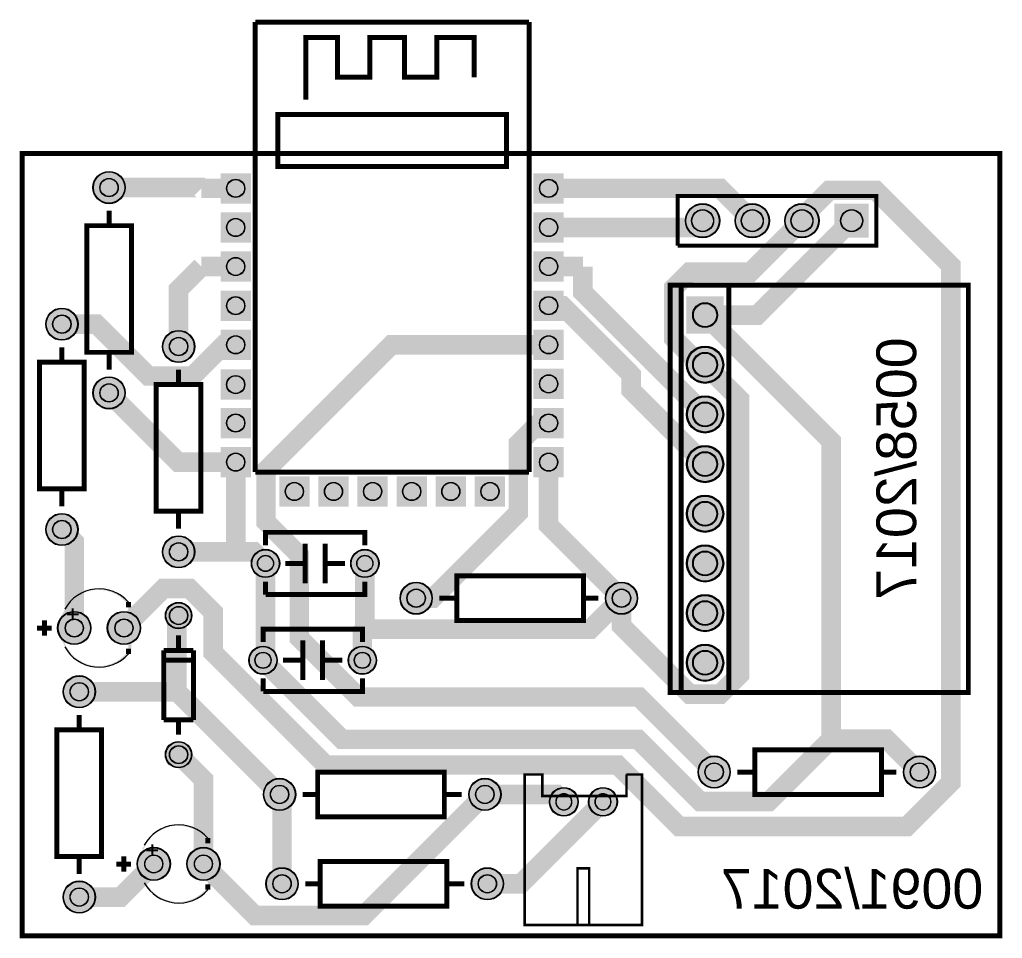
# Model space of a CAD drawing. Header units: millimetres. Extents: x -0.1 to 50.1, y -40.1 to 6.9.
import ezdxf

# ---------------------------------------------------------------- set-up
doc = ezdxf.new("R2010")
doc.units = ezdxf.units.MM
for name, color, linetype, true_color in [('BoardOutLine', 7, 'Continuous', 0xff00ff), ('BottomLayer', 7, 'Continuous', 0x0000ff), ('BottomSolderMaskLayer', 7, 'Continuous', 0xaa00ff), ('Document', 7, 'Continuous', 0xffffff), ('Multi-Layer', 7, 'Continuous', 0xc0c0c0), ('TopSilkLayer', 7, 'Continuous', 0xffcc00), ('TopSolderMaskLayer', 7, 'Continuous', 0x800080)]:
    doc.layers.add(name, color=color, linetype=linetype, true_color=true_color)
doc.styles.get("Standard").update_dxf_attribs({"font": 'arial.ttf'})

msp = doc.modelspace()

# ---------------------------------------------------------------- hatches: boundary and pattern name
at = {"layer": 'BottomSolderMaskLayer'}
for points in [[(3.619, -1.735, 1), (5.27, -1.735, 1)], [(10.148, -1), (11.698, -1), (11.698, -2.551), (10.148, -2.551)], [(26.148, -1), (27.698, -1), (27.698, -2.551), (26.148, -2.551)], [(10.148, -3), (11.698, -3), (11.698, -4.551), (10.148, -4.551)], [(26.148, -3), (27.698, -3), (27.698, -4.551), (26.148, -4.551)], [(33.923, -3.429, 1), (35.673, -3.429, 1)], [(36.463, -3.429, 1), (38.213, -3.429, 1)], [(39.003, -3.429, 1), (40.753, -3.429, 1)], [(43.293, -4.304), (41.543, -4.304), (41.543, -2.554), (43.293, -2.554)], [(10.148, -5), (11.698, -5), (11.698, -6.551), (10.148, -6.551)], [(26.148, -5), (27.698, -5), (27.698, -6.551), (26.148, -6.551)], [(10.148, -7), (11.698, -7), (11.698, -8.551), (10.148, -8.551)], [(26.148, -7), (27.698, -7), (27.698, -8.551), (26.148, -8.551)], [(35.876, -7.304), (35.876, -9.206), (33.974, -9.206), (33.974, -7.304)], [(1.206, -8.72, 1), (2.857, -8.72, 1)], [(7.175, -9.863, 1), (8.826, -9.863, 1)], [(10.148, -9), (11.698, -9), (11.698, -10.551), (10.148, -10.551)], [(26.148, -9), (27.698, -9), (27.698, -10.551), (26.148, -10.551)], [(33.974, -10.795, 1), (35.876, -10.795, 1)], [(10.147, -11.036), (11.697, -11.036), (11.697, -12.586), (10.147, -12.586)], [(26.148, -11), (27.698, -11), (27.698, -12.551), (26.148, -12.551)], [(3.619, -12.235, 1), (5.27, -12.235, 1)], [(33.974, -13.335, 1), (35.876, -13.335, 1)], [(10.148, -13), (11.698, -13), (11.698, -14.551), (10.148, -14.551)], [(26.148, -13), (27.698, -13), (27.698, -14.551), (26.148, -14.551)], [(10.148, -15), (11.698, -15), (11.698, -16.551), (10.148, -16.551)], [(26.148, -15), (27.698, -15), (27.698, -16.551), (26.148, -16.551)], [(33.974, -15.875, 1), (35.876, -15.875, 1)], [(13.147, -16.499), (14.698, -16.499), (14.698, -18.05), (13.147, -18.05)], [(15.148, -16.499), (16.699, -16.499), (16.699, -18.05), (15.148, -18.05)], [(17.147, -16.499), (18.698, -16.499), (18.698, -18.05), (17.147, -18.05)], [(19.148, -16.499), (20.699, -16.499), (20.699, -18.05), (19.148, -18.05)], [(21.149, -16.499), (22.7, -16.499), (22.7, -18.05), (21.149, -18.05)], [(23.147, -16.499), (24.698, -16.499), (24.698, -18.05), (23.147, -18.05)], [(33.974, -18.415, 1), (35.876, -18.415, 1)], [(1.206, -19.22, 1), (2.857, -19.22, 1)], [(7.175, -20.363, 1), (8.826, -20.363, 1)], [(33.974, -20.955, 1), (35.876, -20.955, 1)], [(11.721, -20.955, 1), (13.171, -20.955, 1)], [(16.801, -20.955, 1), (18.251, -20.955, 1)], [(19.324, -22.733, 1), (20.975, -22.733, 1)], [(29.825, -22.733, 1), (31.475, -22.733, 1)], [(33.974, -23.495, 1), (35.876, -23.495, 1)], [(7.325, -23.622, 1), (8.677, -23.622, 1)], [(1.816, -24.257, 1), (3.518, -24.257, 1)], [(4.356, -24.257, 1), (6.058, -24.257, 1)], [(33.974, -26.035, 1), (35.876, -26.035, 1)], [(11.594, -25.908, 1), (13.044, -25.908, 1)], [(16.674, -25.908, 1), (18.124, -25.908, 1)], [(2.095, -27.516, 1), (3.746, -27.516, 1)], [(7.325, -30.734, 1), (8.677, -30.734, 1)], [(34.565, -31.623, 1), (36.215, -31.623, 1)], [(45.065, -31.623, 1), (46.715, -31.623, 1)], [(12.339, -32.766, 1), (13.99, -32.766, 1)], [(22.84, -32.766, 1), (24.49, -32.766, 1)], [(26.965, -33.147, 1), (28.439, -33.147, 1)], [(28.965, -33.147, 1), (30.439, -33.147, 1)], [(5.88, -36.322, 1), (7.582, -36.322, 1)], [(8.42, -36.322, 1), (10.122, -36.322, 1)], [(12.467, -37.338, 1), (14.117, -37.338, 1)], [(22.967, -37.338, 1), (24.617, -37.338, 1)], [(2.095, -38.016, 1), (3.746, -38.016, 1)]]:
    msp.add_hatch(color=256, dxfattribs=at).paths.add_polyline_path(points)
at = {"layer": 'Document'}
for points in [[(3.937, -22.257), (3.873, -22.258), (3.81, -22.261), (3.746, -22.266), (3.683, -22.273), (3.619, -22.283), (3.557, -22.294), (3.494, -22.307), (3.432, -22.322), (3.371, -22.339), (3.31, -22.358), (3.25, -22.379), (3.19, -22.402), (3.131, -22.427), (3.074, -22.454), (3.017, -22.483), (2.96, -22.513), (2.905, -22.545), (2.851, -22.579), (2.798, -22.615), (2.747, -22.652), (2.696, -22.691), (2.647, -22.732), (2.599, -22.774), (2.553, -22.817), (2.507, -22.863), (2.464, -22.909), (2.422, -22.957), (2.381, -23.006), (2.342, -23.057), (2.305, -23.108), (2.269, -23.161), (2.235, -23.215), (2.203, -23.27), (2.173, -23.327), (2.144, -23.384), (2.117, -23.441), (2.092, -23.5), (2.069, -23.56), (2.048, -23.62), (2.029, -23.681), (2.012, -23.742), (1.997, -23.804), (1.984, -23.867), (1.973, -23.929), (1.963, -23.993), (1.956, -24.056), (1.951, -24.119), (1.948, -24.183), (1.947, -24.247), (1.947, -24.257), (2.007, -24.257), (2.007, -24.227), (2.008, -24.164), (2.011, -24.101), (2.016, -24.038), (2.024, -23.975), (2.033, -23.913), (2.044, -23.85), (2.057, -23.789), (2.073, -23.727), (2.09, -23.667), (2.109, -23.607), (2.131, -23.547), (2.154, -23.488), (2.179, -23.43), (2.206, -23.373), (2.235, -23.317), (2.266, -23.262), (2.298, -23.208), (2.332, -23.155), (2.368, -23.103), (2.406, -23.052), (2.445, -23.003), (2.486, -22.954), (2.528, -22.908), (2.572, -22.862), (2.618, -22.818), (2.664, -22.776), (2.713, -22.735), (2.762, -22.696), (2.813, -22.658), (2.865, -22.622), (2.918, -22.588), (2.972, -22.556), (3.027, -22.525), (3.083, -22.496), (3.14, -22.469), (3.198, -22.444), (3.257, -22.421), (3.317, -22.399), (3.377, -22.38), (3.437, -22.363), (3.499, -22.347), (3.56, -22.334), (3.623, -22.323), (3.685, -22.314), (3.748, -22.306), (3.811, -22.301), (3.874, -22.298), (3.937, -22.297)], [(3.937, -22.257), (4, -22.258), (4.063, -22.261), (4.126, -22.266), (4.189, -22.274), (4.252, -22.283), (4.314, -22.294), (4.376, -22.307), (4.437, -22.323), (4.498, -22.34), (4.558, -22.36), (4.617, -22.381), (4.676, -22.404), (4.734, -22.429), (4.791, -22.456), (4.847, -22.485), (4.903, -22.516), (4.957, -22.548), (5.01, -22.582), (5.062, -22.618), (5.113, -22.656), (5.162, -22.695), (5.21, -22.736), (5.257, -22.779), (5.303, -22.823), (5.437, -22.957), (5.437, -23.057), (5.303, -22.923), (5.258, -22.876), (5.212, -22.832), (5.165, -22.789), (5.116, -22.747), (5.066, -22.707), (5.015, -22.669), (4.962, -22.632), (4.908, -22.598), (4.853, -22.565), (4.797, -22.534), (4.74, -22.504), (4.682, -22.477), (4.623, -22.452), (4.563, -22.428), (4.503, -22.407), (4.442, -22.387), (4.38, -22.37), (4.318, -22.355), (4.255, -22.342), (4.192, -22.33), (4.129, -22.321), (4.065, -22.315), (4.001, -22.31), (3.937, -22.307)], [(5.577, -25.317), (5.577, -23.107), (5.437, -22.927), (5.437, -25.557)], [(2.287, -23.507), (2.887, -23.507), (2.887, -23.607), (2.287, -23.607)], [(2.537, -23.857), (2.537, -23.257), (2.637, -23.257), (2.637, -23.857)], [(3.942, -26.247), (3.878, -26.246), (3.815, -26.243), (3.751, -26.238), (3.688, -26.231), (3.624, -26.221), (3.562, -26.21), (3.499, -26.197), (3.437, -26.182), (3.376, -26.165), (3.315, -26.146), (3.255, -26.125), (3.195, -26.102), (3.136, -26.077), (3.079, -26.05), (3.022, -26.021), (2.965, -25.991), (2.91, -25.959), (2.856, -25.925), (2.803, -25.889), (2.752, -25.852), (2.701, -25.813), (2.652, -25.772), (2.604, -25.73), (2.558, -25.687), (2.512, -25.641), (2.469, -25.595), (2.427, -25.547), (2.386, -25.498), (2.347, -25.447), (2.31, -25.396), (2.274, -25.343), (2.24, -25.289), (2.208, -25.234), (2.178, -25.177), (2.149, -25.12), (2.122, -25.063), (2.097, -25.004), (2.074, -24.944), (2.053, -24.884), (2.034, -24.823), (2.017, -24.762), (2.002, -24.7), (1.989, -24.637), (1.978, -24.575), (1.968, -24.511), (1.961, -24.448), (1.956, -24.384), (1.953, -24.321), (1.952, -24.257), (1.952, -24.247), (2.012, -24.247), (2.012, -24.277), (2.013, -24.34), (2.016, -24.403), (2.021, -24.466), (2.029, -24.529), (2.038, -24.591), (2.049, -24.654), (2.062, -24.715), (2.078, -24.777), (2.095, -24.837), (2.114, -24.897), (2.136, -24.957), (2.159, -25.016), (2.184, -25.074), (2.211, -25.131), (2.24, -25.187), (2.271, -25.242), (2.303, -25.296), (2.337, -25.349), (2.373, -25.401), (2.411, -25.452), (2.45, -25.501), (2.491, -25.55), (2.533, -25.596), (2.577, -25.642), (2.623, -25.686), (2.669, -25.728), (2.718, -25.769), (2.767, -25.808), (2.818, -25.846), (2.87, -25.882), (2.923, -25.916), (2.977, -25.948), (3.032, -25.979), (3.088, -26.008), (3.145, -26.035), (3.203, -26.06), (3.262, -26.083), (3.322, -26.105), (3.382, -26.124), (3.442, -26.141), (3.504, -26.157), (3.565, -26.17), (3.628, -26.181), (3.69, -26.19), (3.753, -26.198), (3.816, -26.203), (3.879, -26.206), (3.942, -26.207)], [(3.937, -26.257), (4, -26.256), (4.063, -26.253), (4.126, -26.248), (4.189, -26.24), (4.252, -26.231), (4.314, -26.22), (4.376, -26.207), (4.437, -26.191), (4.498, -26.174), (4.558, -26.154), (4.617, -26.133), (4.676, -26.11), (4.734, -26.085), (4.791, -26.058), (4.847, -26.029), (4.903, -25.998), (4.957, -25.966), (5.01, -25.932), (5.062, -25.896), (5.113, -25.858), (5.162, -25.819), (5.21, -25.778), (5.257, -25.735), (5.303, -25.691), (5.437, -25.557), (5.437, -25.457), (5.303, -25.591), (5.258, -25.638), (5.212, -25.682), (5.165, -25.725), (5.116, -25.767), (5.066, -25.807), (5.015, -25.845), (4.962, -25.882), (4.908, -25.916), (4.853, -25.949), (4.797, -25.98), (4.74, -26.01), (4.682, -26.037), (4.623, -26.062), (4.563, -26.086), (4.503, -26.107), (4.442, -26.127), (4.38, -26.144), (4.318, -26.159), (4.255, -26.172), (4.192, -26.184), (4.129, -26.193), (4.065, -26.199), (4.001, -26.204), (3.937, -26.207)], [(8.001, -34.322), (7.937, -34.323), (7.874, -34.326), (7.81, -34.331), (7.747, -34.338), (7.683, -34.348), (7.621, -34.359), (7.558, -34.372), (7.496, -34.387), (7.435, -34.404), (7.374, -34.423), (7.314, -34.444), (7.254, -34.467), (7.195, -34.492), (7.138, -34.519), (7.081, -34.548), (7.024, -34.578), (6.969, -34.61), (6.915, -34.644), (6.862, -34.68), (6.811, -34.717), (6.76, -34.756), (6.711, -34.797), (6.663, -34.839), (6.617, -34.882), (6.571, -34.928), (6.528, -34.974), (6.486, -35.022), (6.445, -35.071), (6.406, -35.122), (6.369, -35.173), (6.333, -35.226), (6.299, -35.28), (6.267, -35.335), (6.237, -35.392), (6.208, -35.449), (6.181, -35.506), (6.156, -35.565), (6.133, -35.625), (6.112, -35.685), (6.093, -35.746), (6.076, -35.807), (6.061, -35.869), (6.048, -35.932), (6.037, -35.994), (6.027, -36.058), (6.02, -36.121), (6.015, -36.184), (6.012, -36.248), (6.011, -36.312), (6.011, -36.322), (6.071, -36.322), (6.071, -36.292), (6.072, -36.229), (6.075, -36.166), (6.08, -36.103), (6.088, -36.04), (6.097, -35.978), (6.108, -35.915), (6.121, -35.854), (6.137, -35.792), (6.154, -35.732), (6.173, -35.672), (6.195, -35.612), (6.218, -35.553), (6.243, -35.495), (6.27, -35.438), (6.299, -35.382), (6.33, -35.327), (6.362, -35.273), (6.396, -35.22), (6.432, -35.168), (6.47, -35.117), (6.509, -35.068), (6.55, -35.019), (6.592, -34.973), (6.636, -34.927), (6.682, -34.883), (6.728, -34.841), (6.777, -34.8), (6.826, -34.761), (6.877, -34.723), (6.929, -34.687), (6.982, -34.653), (7.036, -34.621), (7.091, -34.59), (7.147, -34.561), (7.204, -34.534), (7.262, -34.509), (7.321, -34.486), (7.381, -34.464), (7.441, -34.445), (7.501, -34.428), (7.563, -34.412), (7.624, -34.399), (7.687, -34.388), (7.749, -34.379), (7.812, -34.371), (7.875, -34.366), (7.938, -34.363), (8.001, -34.362)], [(8.001, -34.322), (8.064, -34.323), (8.127, -34.326), (8.19, -34.331), (8.253, -34.339), (8.316, -34.348), (8.378, -34.359), (8.44, -34.372), (8.501, -34.388), (8.562, -34.405), (8.622, -34.425), (8.681, -34.446), (8.74, -34.469), (8.798, -34.494), (8.855, -34.521), (8.911, -34.55), (8.967, -34.581), (9.021, -34.613), (9.074, -34.647), (9.126, -34.683), (9.177, -34.721), (9.226, -34.76), (9.274, -34.801), (9.321, -34.844), (9.367, -34.888), (9.501, -35.022), (9.501, -35.122), (9.367, -34.988), (9.322, -34.941), (9.276, -34.897), (9.229, -34.854), (9.18, -34.812), (9.13, -34.772), (9.079, -34.734), (9.026, -34.697), (8.972, -34.663), (8.917, -34.63), (8.861, -34.599), (8.804, -34.569), (8.746, -34.542), (8.687, -34.517), (8.627, -34.493), (8.567, -34.472), (8.506, -34.452), (8.444, -34.435), (8.382, -34.42), (8.319, -34.407), (8.256, -34.395), (8.193, -34.386), (8.129, -34.38), (8.065, -34.375), (8.001, -34.372)], [(9.641, -37.382), (9.641, -35.172), (9.501, -34.992), (9.501, -37.622)], [(6.351, -35.572), (6.951, -35.572), (6.951, -35.672), (6.351, -35.672)], [(6.601, -35.922), (6.601, -35.322), (6.701, -35.322), (6.701, -35.922)], [(8.006, -38.312), (7.942, -38.311), (7.879, -38.308), (7.815, -38.303), (7.752, -38.296), (7.688, -38.286), (7.626, -38.275), (7.563, -38.262), (7.501, -38.247), (7.44, -38.23), (7.379, -38.211), (7.319, -38.19), (7.259, -38.167), (7.2, -38.142), (7.143, -38.115), (7.086, -38.086), (7.029, -38.056), (6.974, -38.024), (6.92, -37.99), (6.867, -37.954), (6.816, -37.917), (6.765, -37.878), (6.716, -37.837), (6.668, -37.795), (6.622, -37.752), (6.576, -37.706), (6.533, -37.66), (6.491, -37.612), (6.45, -37.563), (6.411, -37.512), (6.374, -37.461), (6.338, -37.408), (6.304, -37.354), (6.272, -37.299), (6.242, -37.242), (6.213, -37.185), (6.186, -37.128), (6.161, -37.069), (6.138, -37.009), (6.117, -36.949), (6.098, -36.888), (6.081, -36.827), (6.066, -36.765), (6.053, -36.702), (6.042, -36.64), (6.032, -36.576), (6.025, -36.513), (6.02, -36.449), (6.017, -36.386), (6.016, -36.322), (6.016, -36.312), (6.076, -36.312), (6.076, -36.342), (6.077, -36.405), (6.08, -36.468), (6.085, -36.531), (6.093, -36.594), (6.102, -36.656), (6.113, -36.719), (6.126, -36.78), (6.142, -36.842), (6.159, -36.902), (6.178, -36.962), (6.2, -37.022), (6.223, -37.081), (6.248, -37.139), (6.275, -37.196), (6.304, -37.252), (6.335, -37.307), (6.367, -37.361), (6.401, -37.414), (6.437, -37.466), (6.475, -37.517), (6.514, -37.566), (6.555, -37.615), (6.597, -37.661), (6.641, -37.707), (6.687, -37.751), (6.733, -37.793), (6.782, -37.834), (6.831, -37.873), (6.882, -37.911), (6.934, -37.947), (6.987, -37.981), (7.041, -38.013), (7.096, -38.044), (7.152, -38.073), (7.209, -38.1), (7.267, -38.125), (7.326, -38.148), (7.386, -38.17), (7.446, -38.189), (7.506, -38.206), (7.568, -38.222), (7.629, -38.235), (7.692, -38.246), (7.754, -38.255), (7.817, -38.263), (7.88, -38.268), (7.943, -38.271), (8.006, -38.272)], [(8.001, -38.322), (8.064, -38.321), (8.127, -38.318), (8.19, -38.313), (8.253, -38.305), (8.316, -38.296), (8.378, -38.285), (8.44, -38.272), (8.501, -38.256), (8.562, -38.239), (8.622, -38.219), (8.681, -38.198), (8.74, -38.175), (8.798, -38.15), (8.855, -38.123), (8.911, -38.094), (8.967, -38.063), (9.021, -38.031), (9.074, -37.997), (9.126, -37.961), (9.177, -37.923), (9.226, -37.884), (9.274, -37.843), (9.321, -37.8), (9.367, -37.756), (9.501, -37.622), (9.501, -37.522), (9.367, -37.656), (9.322, -37.703), (9.276, -37.747), (9.229, -37.79), (9.18, -37.832), (9.13, -37.872), (9.079, -37.91), (9.026, -37.947), (8.972, -37.981), (8.917, -38.014), (8.861, -38.045), (8.804, -38.075), (8.746, -38.102), (8.687, -38.127), (8.627, -38.151), (8.567, -38.172), (8.506, -38.192), (8.444, -38.209), (8.382, -38.224), (8.319, -38.237), (8.256, -38.249), (8.193, -38.258), (8.129, -38.264), (8.065, -38.269), (8.001, -38.272)]]:
    msp.add_hatch(color=256, dxfattribs=at).paths.add_polyline_path(points)
at = {"layer": 'Multi-Layer'}
for points in [[(3.645, -1.735, 1), (5.245, -1.735, 1)], [(10.173, -1.025), (11.673, -1.025), (11.673, -2.525), (10.173, -2.525)], [(26.173, -1.025), (27.673, -1.025), (27.673, -2.525), (26.173, -2.525)], [(33.948, -3.429, 1), (35.648, -3.429, 1)], [(36.488, -3.429, 1), (38.188, -3.429, 1)], [(39.028, -3.429, 1), (40.728, -3.429, 1)], [(43.268, -4.279), (41.568, -4.279), (41.568, -2.579), (43.268, -2.579)], [(10.173, -3.025), (11.673, -3.025), (11.673, -4.525), (10.173, -4.525)], [(26.173, -3.025), (27.673, -3.025), (27.673, -4.525), (26.173, -4.525)], [(10.173, -5.025), (11.673, -5.025), (11.673, -6.525), (10.173, -6.525)], [(26.173, -5.025), (27.673, -5.025), (27.673, -6.525), (26.173, -6.525)], [(10.173, -7.025), (11.673, -7.025), (11.673, -8.525), (10.173, -8.525)], [(26.173, -7.025), (27.673, -7.025), (27.673, -8.525), (26.173, -8.525)], [(35.825, -7.355), (35.825, -9.155), (34.025, -9.155), (34.025, -7.355)], [(1.232, -8.72, 1), (2.832, -8.72, 1)], [(10.173, -9.025), (11.673, -9.025), (11.673, -10.525), (10.173, -10.525)], [(26.173, -9.025), (27.673, -9.025), (27.673, -10.525), (26.173, -10.525)], [(7.201, -9.863, 1), (8.801, -9.863, 1)], [(34.025, -10.795, 1), (35.825, -10.795, 1)], [(26.173, -11.025), (27.673, -11.025), (27.673, -12.525), (26.173, -12.525)], [(3.645, -12.235, 1), (5.245, -12.235, 1)], [(10.172, -11.061), (11.672, -11.061), (11.672, -12.561), (10.172, -12.561)], [(34.025, -13.335, 1), (35.825, -13.335, 1)], [(10.173, -13.025), (11.673, -13.025), (11.673, -14.525), (10.173, -14.525)], [(26.173, -13.025), (27.673, -13.025), (27.673, -14.525), (26.173, -14.525)], [(10.173, -15.025), (11.673, -15.025), (11.673, -16.525), (10.173, -16.525)], [(26.173, -15.025), (27.673, -15.025), (27.673, -16.525), (26.173, -16.525)], [(34.025, -15.875, 1), (35.825, -15.875, 1)], [(13.173, -16.525), (14.673, -16.525), (14.673, -18.025), (13.173, -18.025)], [(15.174, -16.525), (16.674, -16.525), (16.674, -18.025), (15.174, -18.025)], [(17.172, -16.525), (18.672, -16.525), (18.672, -18.025), (17.172, -18.025)], [(19.173, -16.525), (20.673, -16.525), (20.673, -18.025), (19.173, -18.025)], [(21.174, -16.525), (22.674, -16.525), (22.674, -18.025), (21.174, -18.025)], [(23.173, -16.525), (24.673, -16.525), (24.673, -18.025), (23.173, -18.025)], [(34.025, -18.415, 1), (35.825, -18.415, 1)], [(1.232, -19.22, 1), (2.832, -19.22, 1)], [(7.201, -20.363, 1), (8.801, -20.363, 1)], [(34.025, -20.955, 1), (35.825, -20.955, 1)], [(11.746, -20.955, 1), (13.146, -20.955, 1)], [(16.826, -20.955, 1), (18.226, -20.955, 1)], [(19.35, -22.733, 1), (20.95, -22.733, 1)], [(29.85, -22.733, 1), (31.45, -22.733, 1)], [(34.025, -23.495, 1), (35.825, -23.495, 1)], [(7.351, -23.622, 1), (8.651, -23.622, 1)], [(1.842, -24.257, 1), (3.493, -24.257, 1)], [(4.381, -24.257, 1), (6.032, -24.257, 1)], [(11.619, -25.908, 1), (13.019, -25.908, 1)], [(16.699, -25.908, 1), (18.099, -25.908, 1)], [(34.025, -26.035, 1), (35.825, -26.035, 1)], [(2.121, -27.516, 1), (3.721, -27.516, 1)], [(7.351, -30.734, 1), (8.651, -30.734, 1)], [(34.59, -31.623, 1), (36.19, -31.623, 1)], [(45.09, -31.623, 1), (46.69, -31.623, 1)], [(12.365, -32.766, 1), (13.965, -32.766, 1)], [(22.865, -32.766, 1), (24.465, -32.766, 1)], [(26.991, -33.147, 1), (28.413, -33.147, 1)], [(28.991, -33.147, 1), (30.413, -33.147, 1)], [(5.905, -36.322, 1), (7.556, -36.322, 1)], [(8.446, -36.322, 1), (10.097, -36.322, 1)], [(12.492, -37.338, 1), (14.092, -37.338, 1)], [(22.992, -37.338, 1), (24.592, -37.338, 1)], [(2.121, -38.016, 1), (3.721, -38.016, 1)]]:
    msp.add_hatch(color=256, dxfattribs=at).paths.add_polyline_path(points)
at = {"layer": 'TopSolderMaskLayer'}
for points in [[(3.619, -1.735, 1), (5.27, -1.735, 1)], [(10.148, -1), (11.698, -1), (11.698, -2.551), (10.148, -2.551)], [(26.148, -1), (27.698, -1), (27.698, -2.551), (26.148, -2.551)], [(10.148, -3), (11.698, -3), (11.698, -4.551), (10.148, -4.551)], [(26.148, -3), (27.698, -3), (27.698, -4.551), (26.148, -4.551)], [(33.923, -3.429, 1), (35.673, -3.429, 1)], [(36.463, -3.429, 1), (38.213, -3.429, 1)], [(39.003, -3.429, 1), (40.753, -3.429, 1)], [(43.293, -4.304), (41.543, -4.304), (41.543, -2.554), (43.293, -2.554)], [(10.148, -5), (11.698, -5), (11.698, -6.551), (10.148, -6.551)], [(26.148, -5), (27.698, -5), (27.698, -6.551), (26.148, -6.551)], [(10.148, -7), (11.698, -7), (11.698, -8.551), (10.148, -8.551)], [(26.148, -7), (27.698, -7), (27.698, -8.551), (26.148, -8.551)], [(35.876, -7.304), (35.876, -9.206), (33.974, -9.206), (33.974, -7.304)], [(1.206, -8.72, 1), (2.857, -8.72, 1)], [(7.175, -9.863, 1), (8.826, -9.863, 1)], [(10.148, -9), (11.698, -9), (11.698, -10.551), (10.148, -10.551)], [(26.148, -9), (27.698, -9), (27.698, -10.551), (26.148, -10.551)], [(33.974, -10.795, 1), (35.876, -10.795, 1)], [(10.147, -11.036), (11.697, -11.036), (11.697, -12.586), (10.147, -12.586)], [(26.148, -11), (27.698, -11), (27.698, -12.551), (26.148, -12.551)], [(3.619, -12.235, 1), (5.27, -12.235, 1)], [(33.974, -13.335, 1), (35.876, -13.335, 1)], [(10.148, -13), (11.698, -13), (11.698, -14.551), (10.148, -14.551)], [(26.148, -13), (27.698, -13), (27.698, -14.551), (26.148, -14.551)], [(10.148, -15), (11.698, -15), (11.698, -16.551), (10.148, -16.551)], [(26.148, -15), (27.698, -15), (27.698, -16.551), (26.148, -16.551)], [(33.974, -15.875, 1), (35.876, -15.875, 1)], [(13.147, -16.499), (14.698, -16.499), (14.698, -18.05), (13.147, -18.05)], [(15.148, -16.499), (16.699, -16.499), (16.699, -18.05), (15.148, -18.05)], [(17.147, -16.499), (18.698, -16.499), (18.698, -18.05), (17.147, -18.05)], [(19.148, -16.499), (20.699, -16.499), (20.699, -18.05), (19.148, -18.05)], [(21.149, -16.499), (22.7, -16.499), (22.7, -18.05), (21.149, -18.05)], [(23.147, -16.499), (24.698, -16.499), (24.698, -18.05), (23.147, -18.05)], [(33.974, -18.415, 1), (35.876, -18.415, 1)], [(1.206, -19.22, 1), (2.857, -19.22, 1)], [(7.175, -20.363, 1), (8.826, -20.363, 1)], [(33.974, -20.955, 1), (35.876, -20.955, 1)], [(11.721, -20.955, 1), (13.171, -20.955, 1)], [(16.801, -20.955, 1), (18.251, -20.955, 1)], [(19.324, -22.733, 1), (20.975, -22.733, 1)], [(29.825, -22.733, 1), (31.475, -22.733, 1)], [(33.974, -23.495, 1), (35.876, -23.495, 1)], [(7.325, -23.622, 1), (8.677, -23.622, 1)], [(1.816, -24.257, 1), (3.518, -24.257, 1)], [(4.356, -24.257, 1), (6.058, -24.257, 1)], [(33.974, -26.035, 1), (35.876, -26.035, 1)], [(11.594, -25.908, 1), (13.044, -25.908, 1)], [(16.674, -25.908, 1), (18.124, -25.908, 1)], [(2.095, -27.516, 1), (3.746, -27.516, 1)], [(7.325, -30.734, 1), (8.677, -30.734, 1)], [(34.565, -31.623, 1), (36.215, -31.623, 1)], [(45.065, -31.623, 1), (46.715, -31.623, 1)], [(12.339, -32.766, 1), (13.99, -32.766, 1)], [(22.84, -32.766, 1), (24.49, -32.766, 1)], [(26.965, -33.147, 1), (28.439, -33.147, 1)], [(28.965, -33.147, 1), (30.439, -33.147, 1)], [(5.88, -36.322, 1), (7.582, -36.322, 1)], [(8.42, -36.322, 1), (10.122, -36.322, 1)], [(12.467, -37.338, 1), (14.117, -37.338, 1)], [(22.967, -37.338, 1), (24.617, -37.338, 1)], [(2.095, -38.016, 1), (3.746, -38.016, 1)]]:
    msp.add_hatch(color=256, dxfattribs=at).paths.add_polyline_path(points)

# ---------------------------------------------------------------- linework, layer by layer
at = {"layer": 'BoardOutLine', "const_width": 0.254}
msp.add_lwpolyline([(0, 0), (50, 0), (50, -40), (0, -40), (0, 0)], close=True, dxfattribs=at)
at = {"layer": 'BottomLayer', "const_width": 1}
for points in [[(4.445, -1.735), (9.132, -1.735), (9.172, -1.775)], [(39.878, -3.429), (39.878, -3.277), (41.278, -1.877), (43.657, -1.877), (47.489, -5.709), (47.489, -32.164), (45.248, -34.405), (33.602, -34.405), (30.461, -31.264), (15.531, -31.264), (9.769, -25.503), (9.769, -23.445), (8.564, -22.239), (7.225, -22.239), (5.207, -24.257)], [(10.923, -1.775), (9.172, -1.775)], [(26.923, -1.775), (35.684, -1.775), (37.338, -3.429)], [(26.923, -3.775), (34.452, -3.775), (34.798, -3.429)], [(34.925, -10.795), (34.673, -10.795), (33.322, -9.444), (33.322, -6.874), (34.13, -6.065), (37.242, -6.065), (39.878, -3.429)], [(42.418, -3.429), (37.592, -8.255), (34.925, -8.255)], [(8.001, -9.863), (8.001, -6.946), (9.172, -5.775)], [(10.923, -5.775), (9.172, -5.775)], [(26.923, -5.775), (28.674, -5.775)], [(28.674, -5.775), (28.674, -7.084), (34.925, -13.335)], [(26.923, -7.775), (27.619, -7.775), (31.142, -11.299), (31.142, -12.092), (34.925, -15.875)], [(41.375, -29.937), (41.375, -14.705), (34.925, -8.255)], [(2.032, -8.72), (3.802, -8.72), (6.451, -11.369), (8.716, -11.369), (10.309, -9.775), (10.923, -9.775)], [(35.39, -31.623), (31.555, -27.788), (17.203, -27.788), (14.173, -24.758), (14.173, -20.53), (12.471, -18.828), (12.471, -16.188), (18.884, -9.775), (26.923, -9.775)], [(34.925, -10.795), (36.688, -12.558), (36.688, -26.656), (35.707, -27.637), (34.144, -27.637), (30.65, -24.142), (30.65, -22.733)], [(4.445, -12.235), (7.985, -15.775), (10.923, -15.775)], [(20.15, -22.733), (20.999, -22.733), (25.375, -18.357), (25.375, -14.823), (26.423, -13.775), (26.923, -13.775)], [(10.923, -15.775), (10.923, -17.526)], [(30.65, -22.733), (26.923, -19.006), (26.923, -15.775)], [(10.923, -20.363), (10.923, -17.526)], [(2.032, -19.22), (2.667, -19.855), (2.667, -24.257)], [(8.001, -20.363), (10.923, -20.363)], [(10.923, -20.363), (11.854, -20.363), (12.446, -20.955)], [(12.319, -25.908), (12.446, -25.781), (12.446, -20.955)], [(17.526, -24.321), (17.526, -20.955)], [(30.65, -22.733), (29.062, -24.321), (17.526, -24.321)], [(7.915, -27.516), (7.915, -23.708), (8.001, -23.622)], [(17.399, -25.908), (17.399, -24.448), (17.526, -24.321)], [(41.375, -29.937), (38.187, -33.125), (34.665, -33.125), (31.491, -29.951), (16.362, -29.951), (12.319, -25.908)], [(2.921, -27.516), (7.915, -27.516)], [(7.915, -27.516), (13.165, -32.766)], [(45.89, -31.623), (44.204, -29.937), (41.375, -29.937)], [(8.001, -30.734), (9.271, -32.004), (9.271, -36.322)], [(23.665, -32.766), (17.473, -38.958), (11.907, -38.958), (9.271, -36.322)], [(13.165, -32.766), (13.292, -32.893), (13.292, -37.338)], [(27.702, -33.147), (27.321, -32.766), (23.665, -32.766)], [(23.792, -37.338), (25.511, -37.338), (29.702, -33.147)], [(2.921, -38.016), (5.037, -38.016), (6.731, -36.322)]]:
    msp.add_lwpolyline(points, dxfattribs=at)
at = {"layer": 'BottomSolderMaskLayer'}
for points in [[(27.699, -32.733), (27.705, -32.733)], [(29.699, -32.733), (29.705, -32.733)], [(27.699, -33.561), (27.705, -33.561)], [(29.699, -33.561), (29.705, -33.561)]]:
    msp.add_lwpolyline(points, close=True, dxfattribs=at)
for centre, radius in [((4.445, -1.735), 0.825), ((4.445, -1.735), 0.472), ((10.923, -1.775), 0.465), ((26.923, -1.775), 0.465), ((34.798, -3.429), 0.875), ((34.798, -3.429), 0.566), ((37.338, -3.429), 0.875), ((37.338, -3.429), 0.566), ((39.878, -3.429), 0.875), ((39.878, -3.429), 0.566), ((42.418, -3.429), 0.566), ((10.923, -3.775), 0.465), ((26.923, -3.775), 0.465), ((10.923, -5.775), 0.465), ((26.923, -5.775), 0.465), ((10.923, -7.775), 0.465), ((26.923, -7.775), 0.465), ((2.032, -8.72), 0.825), ((34.925, -8.255), 0.634), ((2.032, -8.72), 0.472), ((8.001, -9.863), 0.825), ((8.001, -9.863), 0.472), ((10.923, -9.775), 0.465), ((26.923, -9.775), 0.465), ((34.925, -10.795), 0.951), ((34.925, -10.795), 0.634), ((4.445, -12.235), 0.825), ((10.922, -11.811), 0.465), ((26.923, -11.775), 0.465), ((4.445, -12.235), 0.472), ((34.925, -13.335), 0.951), ((34.925, -13.335), 0.634), ((10.923, -13.775), 0.465), ((26.923, -13.775), 0.465), ((34.925, -15.875), 0.951), ((10.923, -15.775), 0.465), ((26.923, -15.775), 0.465), ((34.925, -15.875), 0.634), ((13.923, -17.275), 0.465), ((15.924, -17.275), 0.465), ((17.922, -17.275), 0.465), ((19.923, -17.275), 0.465), ((21.924, -17.275), 0.465), ((23.923, -17.275), 0.465), ((34.925, -18.415), 0.951), ((34.925, -18.415), 0.634), ((2.032, -19.22), 0.825), ((2.032, -19.22), 0.472), ((8.001, -20.363), 0.825), ((8.001, -20.363), 0.472), ((34.925, -20.955), 0.951), ((12.446, -20.955), 0.725), ((12.446, -20.955), 0.415), ((17.526, -20.955), 0.725), ((17.526, -20.955), 0.415), ((34.925, -20.955), 0.634), ((20.15, -22.733), 0.825), ((30.65, -22.733), 0.825), ((20.15, -22.733), 0.472), ((30.65, -22.733), 0.472), ((34.925, -23.495), 0.951), ((8.001, -23.622), 0.676), ((34.925, -23.495), 0.634), ((2.667, -24.257), 0.851), ((5.207, -24.257), 0.851), ((8.001, -23.622), 0.467), ((2.667, -24.257), 0.464), ((5.207, -24.257), 0.464), ((34.925, -26.035), 0.951), ((12.319, -25.908), 0.725), ((12.319, -25.908), 0.415), ((17.399, -25.908), 0.725), ((17.399, -25.908), 0.415), ((34.925, -26.035), 0.634), ((2.921, -27.516), 0.825), ((2.921, -27.516), 0.472), ((8.001, -30.734), 0.676), ((8.001, -30.734), 0.467), ((35.39, -31.623), 0.825), ((35.39, -31.623), 0.472), ((45.89, -31.623), 0.825), ((45.89, -31.623), 0.472), ((13.165, -32.766), 0.825), ((23.665, -32.766), 0.825), ((13.165, -32.766), 0.472), ((23.665, -32.766), 0.472), ((27.702, -33.147), 0.737), ((29.702, -33.147), 0.737), ((6.731, -36.322), 0.851), ((9.271, -36.322), 0.851), ((6.731, -36.322), 0.464), ((9.271, -36.322), 0.464), ((13.292, -37.338), 0.825), ((23.792, -37.338), 0.825), ((13.292, -37.338), 0.472), ((23.792, -37.338), 0.472), ((2.921, -38.016), 0.825), ((2.921, -38.016), 0.472)]:
    msp.add_circle(centre, radius, dxfattribs=at)
for centre, start, end in [((27.699, -33.147), 450, 270), ((27.705, -33.147), 270, 450), ((29.699, -33.147), 450, 270), ((29.705, -33.147), 270, 450)]:
    msp.add_arc(centre, 0.414, start, end, dxfattribs=at)
at = {"layer": 'Document', "const_width": 0.127}
msp.add_lwpolyline([(30.902, -31.747), (31.702, -31.747), (31.702, -39.447), (25.702, -39.447), (25.702, -31.747), (26.502, -31.747)], dxfattribs=at)
at = {"layer": 'Multi-Layer'}
for points in [[(27.699, -32.747), (27.705, -32.747)], [(29.699, -32.747), (29.705, -32.747)], [(27.699, -33.547), (27.705, -33.547)], [(29.699, -33.547), (29.705, -33.547)]]:
    msp.add_lwpolyline(points, close=True, dxfattribs=at)
for centre, radius in [((4.445, -1.735), 0.8), ((4.445, -1.735), 0.457), ((10.923, -1.775), 0.45), ((26.923, -1.775), 0.45), ((34.798, -3.429), 0.85), ((34.798, -3.429), 0.55), ((37.338, -3.429), 0.85), ((37.338, -3.429), 0.55), ((39.878, -3.429), 0.85), ((39.878, -3.429), 0.55), ((42.418, -3.429), 0.55), ((10.923, -3.775), 0.45), ((26.923, -3.775), 0.45), ((10.923, -5.775), 0.45), ((26.923, -5.775), 0.45), ((10.923, -7.775), 0.45), ((26.923, -7.775), 0.45), ((2.032, -8.72), 0.8), ((34.925, -8.255), 0.6), ((2.032, -8.72), 0.457), ((8.001, -9.863), 0.8), ((8.001, -9.863), 0.457), ((10.923, -9.775), 0.45), ((26.923, -9.775), 0.45), ((34.925, -10.795), 0.9), ((34.925, -10.795), 0.6), ((4.445, -12.235), 0.8), ((10.922, -11.811), 0.45), ((26.923, -11.775), 0.45), ((4.445, -12.235), 0.457), ((34.925, -13.335), 0.9), ((34.925, -13.335), 0.6), ((10.923, -13.775), 0.45), ((26.923, -13.775), 0.45), ((34.925, -15.875), 0.9), ((10.923, -15.775), 0.45), ((26.923, -15.775), 0.45), ((34.925, -15.875), 0.6), ((13.923, -17.275), 0.45), ((15.924, -17.275), 0.45), ((17.922, -17.275), 0.45), ((19.923, -17.275), 0.45), ((21.924, -17.275), 0.45), ((23.923, -17.275), 0.45), ((34.925, -18.415), 0.9), ((34.925, -18.415), 0.6), ((2.032, -19.22), 0.8), ((2.032, -19.22), 0.457), ((8.001, -20.363), 0.8), ((8.001, -20.363), 0.457), ((34.925, -20.955), 0.9), ((12.446, -20.955), 0.7), ((12.446, -20.955), 0.4), ((17.526, -20.955), 0.7), ((17.526, -20.955), 0.4), ((34.925, -20.955), 0.6), ((20.15, -22.733), 0.8), ((30.65, -22.733), 0.8), ((20.15, -22.733), 0.457), ((30.65, -22.733), 0.457), ((34.925, -23.495), 0.9), ((8.001, -23.622), 0.65), ((34.925, -23.495), 0.6), ((2.667, -24.257), 0.826), ((5.207, -24.257), 0.826), ((8.001, -23.622), 0.45), ((2.667, -24.257), 0.45), ((5.207, -24.257), 0.45), ((12.319, -25.908), 0.7), ((12.319, -25.908), 0.4), ((17.399, -25.908), 0.7), ((17.399, -25.908), 0.4), ((34.925, -26.035), 0.9), ((34.925, -26.035), 0.6), ((2.921, -27.516), 0.8), ((2.921, -27.516), 0.457), ((8.001, -30.734), 0.65), ((8.001, -30.734), 0.45), ((35.39, -31.623), 0.8), ((45.89, -31.623), 0.8), ((35.39, -31.623), 0.457), ((45.89, -31.623), 0.457), ((13.165, -32.766), 0.8), ((23.665, -32.766), 0.8), ((13.165, -32.766), 0.457), ((23.665, -32.766), 0.457), ((27.702, -33.147), 0.711), ((29.702, -33.147), 0.711), ((6.731, -36.322), 0.826), ((9.271, -36.322), 0.826), ((6.731, -36.322), 0.45), ((9.271, -36.322), 0.45), ((13.292, -37.338), 0.8), ((23.792, -37.338), 0.8), ((13.292, -37.338), 0.457), ((23.792, -37.338), 0.457), ((2.921, -38.016), 0.8), ((2.921, -38.016), 0.457)]:
    msp.add_circle(centre, radius, dxfattribs=at)
for centre, start, end in [((27.699, -33.147), 450, 270), ((27.705, -33.147), 270, 450), ((29.699, -33.147), 450, 270), ((29.705, -33.147), 270, 450)]:
    msp.add_arc(centre, 0.4, start, end, dxfattribs=at)
at = {"layer": 'TopSilkLayer'}
for points, const_width in [([(11.923, 6.725), (25.923, 6.725)], 0.254), ([(11.923, -16.275), (11.923, 6.725)], 0.254), ([(25.923, 6.725), (25.923, -16.283)], 0.254), ([(14.507, 2.767), (14.507, 5.942), (16.13, 5.942), (16.13, 3.91), (17.781, 3.91), (17.781, 5.942), (19.559, 5.942), (19.559, 3.91), (21.21, 3.91), (21.21, 5.942), (23.115, 5.942), (23.115, 3.91)], 0.254), ([(33.528, -4.699), (33.528, -2.159), (43.688, -2.159), (43.688, -4.699), (41.783, -4.699)], 0.203), ([(4.445, -3.683), (4.445, -2.921)], 0.254), ([(33.528, -4.699), (41.783, -4.699)], 0.203), ([(33.705, -27.555), (33.705, -6.735)], 0.254), ([(36.145, -6.735), (36.145, -27.555)], 0.254), ([(2.032, -10.668), (2.032, -9.906)], 0.254), ([(4.445, -10.287), (4.445, -11.049)], 0.254), ([(8.001, -11.811), (8.001, -11.049)], 0.254), ([(25.923, -16.283), (11.923, -16.283)], 0.254), ([(2.032, -17.272), (2.032, -18.034)], 0.254), ([(8.001, -18.415), (8.001, -19.177)], 0.254), ([(12.446, -20.024), (12.446, -19.365), (17.526, -19.365), (17.526, -20.024)], 0.254), ([(14.478, -21.971), (14.478, -19.939)], 0.254), ([(15.494, -20.955), (15.494, -19.939)], 0.254), ([(13.462, -20.955), (14.478, -20.955)], 0.254), ([(16.51, -20.955), (15.494, -20.955), (15.494, -21.971)], 0.254), ([(12.446, -22.545), (12.446, -21.886)], 0.254), ([(17.526, -21.886), (17.526, -22.545), (12.456, -22.545)], 0.254), ([(22.098, -22.733), (21.336, -22.733)], 0.254), ([(28.702, -22.733), (29.464, -22.733)], 0.254), ([(5.437, -23.206), (5.437, -22.934)], 0.254), ([(1.136, -24.657), (1.136, -24.573), (1.136, -23.867)], 0.254), ([(1.511, -24.262), (0.761, -24.262)], 0.254), ([(8.001, -25.4), (8.001, -24.638)], 0.254), ([(12.319, -24.977), (12.319, -24.318), (17.399, -24.318), (17.399, -24.977)], 0.254), ([(14.351, -26.924), (14.351, -24.892)], 0.254), ([(15.367, -25.908), (15.367, -24.892)], 0.254), ([(5.437, -25.58), (5.437, -25.308)], 0.254), ([(7.239, -28.956), (7.239, -25.4)], 0.254), ([(7.239, -25.4), (8.001, -25.4)], 0.254), ([(8.001, -25.4), (8.763, -25.4)], 0.254), ([(8.763, -25.4), (8.763, -28.956)], 0.254), ([(8.636, -25.908), (7.366, -25.908)], 0.254), ([(13.335, -25.908), (14.351, -25.908)], 0.254), ([(16.383, -25.908), (15.367, -25.908), (15.367, -26.924)], 0.254), ([(12.319, -27.498), (12.319, -26.839)], 0.254), ([(17.399, -26.839), (17.399, -27.498), (12.329, -27.498)], 0.254), ([(2.921, -29.464), (2.921, -28.702)], 0.254), ([(8.001, -28.956), (7.239, -28.956)], 0.254), ([(8.001, -28.956), (8.001, -29.718)], 0.254), ([(8.763, -28.956), (8.001, -28.956)], 0.254), ([(37.338, -31.623), (36.576, -31.623)], 0.254), ([(43.942, -31.623), (44.704, -31.623)], 0.254), ([(30.902, -31.747), (30.902, -32.847), (26.602, -32.847), (26.602, -31.747), (26.502, -31.747)], 0.127), ([(15.113, -32.766), (14.351, -32.766)], 0.254), ([(21.717, -32.766), (22.479, -32.766)], 0.254), ([(9.501, -35.271), (9.501, -34.999)], 0.254), ([(2.921, -36.068), (2.921, -36.83)], 0.254), ([(5.2, -36.722), (5.2, -36.638), (5.2, -35.932)], 0.254), ([(5.575, -36.327), (4.825, -36.327)], 0.254), ([(29.002, -39.447), (29.002, -36.547), (28.402, -36.547), (28.402, -39.447)], 0.127), ([(9.501, -37.645), (9.501, -37.373)], 0.254), ([(15.24, -37.338), (14.478, -37.338)], 0.254), ([(21.844, -37.338), (22.606, -37.338)], 0.254)]:
    msp.add_lwpolyline(points, dxfattribs=dict(at, const_width=const_width))
at = {"layer": 'TopSilkLayer', "const_width": 0.254}
for points in [[(24.258, 2.005), (13.082, 2.005), (13.082, -0.662), (24.766, -0.662), (24.766, 2.005), (24.258, 2.005)], [(3.302, -10.16), (3.302, -3.683), (5.588, -3.683), (5.588, -10.16), (3.302, -10.16)], [(48.387, -6.731), (48.387, -27.559), (33.147, -27.559), (33.147, -6.731), (48.387, -6.731)], [(0.889, -17.145), (0.889, -10.668), (3.175, -10.668), (3.175, -17.145), (0.889, -17.145)], [(6.858, -18.288), (6.858, -11.811), (9.144, -11.811), (9.144, -18.288), (6.858, -18.288)], [(22.225, -21.59), (28.702, -21.59), (28.702, -23.876), (22.225, -23.876), (22.225, -21.59)], [(1.778, -35.941), (1.778, -29.464), (4.064, -29.464), (4.064, -35.941), (1.778, -35.941)], [(37.465, -30.48), (43.942, -30.48), (43.942, -32.766), (37.465, -32.766), (37.465, -30.48)], [(21.59, -33.909), (15.113, -33.909), (15.113, -31.623), (21.59, -31.623), (21.59, -33.909)], [(21.717, -38.481), (15.24, -38.481), (15.24, -36.195), (21.717, -36.195), (21.717, -38.481)]]:
    msp.add_lwpolyline(points, close=True, dxfattribs=at)
at = {"layer": 'TopSilkLayer'}
for centre, start, end in [((3.937, -24.257), 41.41, 151.3073), ((3.937, -24.257), 208.6927, 318.59), ((8.001, -36.322), 41.41, 151.3073), ((8.001, -36.322), 208.6927, 318.59)]:
    msp.add_arc(centre, 2, start, end, dxfattribs=at)
at = {"layer": 'TopSolderMaskLayer'}
for points in [[(27.699, -32.733), (27.705, -32.733)], [(29.699, -32.733), (29.705, -32.733)], [(27.699, -33.561), (27.705, -33.561)], [(29.699, -33.561), (29.705, -33.561)]]:
    msp.add_lwpolyline(points, close=True, dxfattribs=at)
for centre, radius in [((4.445, -1.735), 0.825), ((4.445, -1.735), 0.472), ((10.923, -1.775), 0.465), ((26.923, -1.775), 0.465), ((34.798, -3.429), 0.875), ((34.798, -3.429), 0.566), ((37.338, -3.429), 0.875), ((37.338, -3.429), 0.566), ((39.878, -3.429), 0.875), ((39.878, -3.429), 0.566), ((42.418, -3.429), 0.566), ((10.923, -3.775), 0.465), ((26.923, -3.775), 0.465), ((10.923, -5.775), 0.465), ((26.923, -5.775), 0.465), ((10.923, -7.775), 0.465), ((26.923, -7.775), 0.465), ((2.032, -8.72), 0.825), ((34.925, -8.255), 0.634), ((2.032, -8.72), 0.472), ((8.001, -9.863), 0.825), ((8.001, -9.863), 0.472), ((10.923, -9.775), 0.465), ((26.923, -9.775), 0.465), ((34.925, -10.795), 0.951), ((34.925, -10.795), 0.634), ((4.445, -12.235), 0.825), ((10.922, -11.811), 0.465), ((26.923, -11.775), 0.465), ((4.445, -12.235), 0.472), ((34.925, -13.335), 0.951), ((34.925, -13.335), 0.634), ((10.923, -13.775), 0.465), ((26.923, -13.775), 0.465), ((34.925, -15.875), 0.951), ((10.923, -15.775), 0.465), ((26.923, -15.775), 0.465), ((34.925, -15.875), 0.634), ((13.923, -17.275), 0.465), ((15.924, -17.275), 0.465), ((17.922, -17.275), 0.465), ((19.923, -17.275), 0.465), ((21.924, -17.275), 0.465), ((23.923, -17.275), 0.465), ((34.925, -18.415), 0.951), ((34.925, -18.415), 0.634), ((2.032, -19.22), 0.825), ((2.032, -19.22), 0.472), ((8.001, -20.363), 0.825), ((8.001, -20.363), 0.472), ((34.925, -20.955), 0.951), ((12.446, -20.955), 0.725), ((12.446, -20.955), 0.415), ((17.526, -20.955), 0.725), ((17.526, -20.955), 0.415), ((34.925, -20.955), 0.634), ((20.15, -22.733), 0.825), ((30.65, -22.733), 0.825), ((20.15, -22.733), 0.472), ((30.65, -22.733), 0.472), ((34.925, -23.495), 0.951), ((8.001, -23.622), 0.676), ((34.925, -23.495), 0.634), ((2.667, -24.257), 0.851), ((5.207, -24.257), 0.851), ((8.001, -23.622), 0.467), ((2.667, -24.257), 0.464), ((5.207, -24.257), 0.464), ((34.925, -26.035), 0.951), ((12.319, -25.908), 0.725), ((12.319, -25.908), 0.415), ((17.399, -25.908), 0.725), ((17.399, -25.908), 0.415), ((34.925, -26.035), 0.634), ((2.921, -27.516), 0.825), ((2.921, -27.516), 0.472), ((8.001, -30.734), 0.676), ((8.001, -30.734), 0.467), ((35.39, -31.623), 0.825), ((35.39, -31.623), 0.472), ((45.89, -31.623), 0.825), ((45.89, -31.623), 0.472), ((13.165, -32.766), 0.825), ((23.665, -32.766), 0.825), ((13.165, -32.766), 0.472), ((23.665, -32.766), 0.472), ((27.702, -33.147), 0.737), ((29.702, -33.147), 0.737), ((6.731, -36.322), 0.851), ((9.271, -36.322), 0.851), ((6.731, -36.322), 0.464), ((9.271, -36.322), 0.464), ((13.292, -37.338), 0.825), ((23.792, -37.338), 0.825), ((13.292, -37.338), 0.472), ((23.792, -37.338), 0.472), ((2.921, -38.016), 0.825), ((2.921, -38.016), 0.472)]:
    msp.add_circle(centre, radius, dxfattribs=at)
for centre, start, end in [((27.699, -33.147), 450, 270), ((27.705, -33.147), 270, 450), ((29.699, -33.147), 450, 270), ((29.705, -33.147), 270, 450)]:
    msp.add_arc(centre, 0.414, start, end, dxfattribs=at)

# ---------------------------------------------------------------- texts
at = {"layer": 'BottomLayer', "text_generation_flag": 2}
msp.add_text('0058/2017', height=2.032, rotation=90, dxfattribs=at).set_placement((45.72, -9.398))
msp.add_text('0091/2017', height=2.032, dxfattribs=at).set_placement((49.149, -38.608))

doc.saveas('drawing.dxf')
